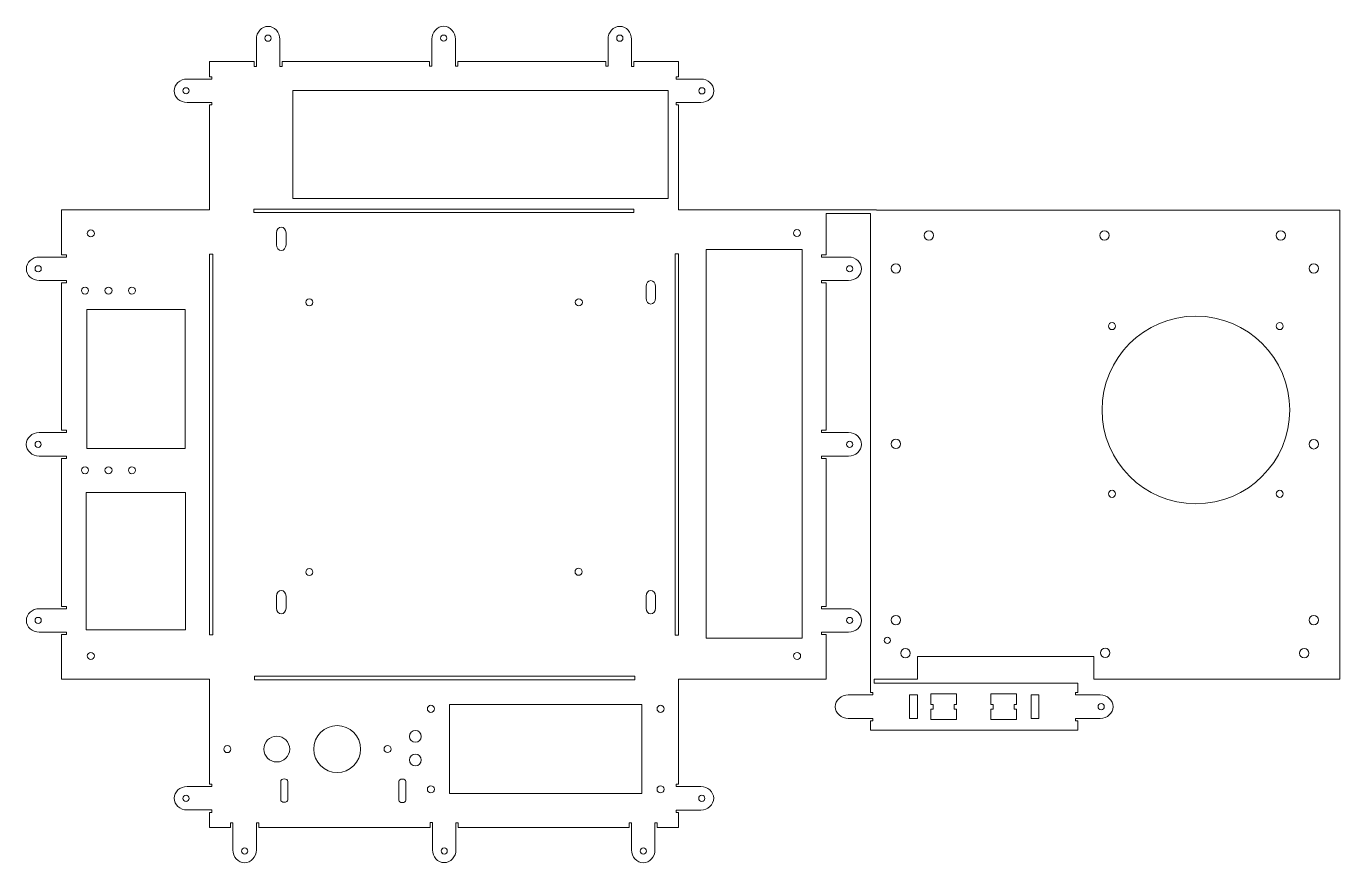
# Model space of a CAD drawing. Header units: inches. Extents: x 2 to 562, y -359 to -2.
import ezdxf

# ---------------------------------------------------------------- set-up
doc = ezdxf.new("R2010")
doc.units = ezdxf.units.IN
doc.header["$MEASUREMENT"] = 0
doc.layers.add('Layer 2', color=7, linetype='Continuous')

# ---------------------------------------------------------------- blocks, each defined once
blk = doc.blocks.new('block 28')
at = {"layer": 'Layer 2', "lineweight": 0}
blk.add_lwpolyline([(264.31, -291.06), (182.31, -291.06), (182.31, -329.06), (264.31, -329.06), (264.31, -291.06)], dxfattribs=at)
for points in [[(175.86, -292.9), (175.86, -292.07), (175.19, -291.4), (174.36, -291.4), (173.53, -291.4), (172.86, -292.07), (172.86, -292.9), (172.86, -293.73), (173.53, -294.4), (174.36, -294.4), (175.19, -294.4), (175.86, -293.73), (175.86, -292.9)], [(273.76, -292.9), (273.76, -292.07), (273.09, -291.4), (272.26, -291.4), (271.43, -291.4), (270.76, -292.07), (270.76, -292.9), (270.76, -293.73), (271.43, -294.4), (272.26, -294.4), (273.09, -294.4), (273.76, -293.73), (273.76, -292.9)], [(175.86, -327.21), (175.86, -326.38), (175.19, -325.71), (174.36, -325.71), (173.53, -325.71), (172.86, -326.38), (172.86, -327.21), (172.86, -328.04), (173.53, -328.71), (174.36, -328.71), (175.19, -328.71), (175.86, -328.04), (175.86, -327.21)], [(273.76, -327.21), (273.76, -326.38), (273.09, -325.71), (272.26, -325.71), (271.43, -325.71), (270.76, -326.38), (270.76, -327.21), (270.76, -328.04), (271.43, -328.71), (272.26, -328.71), (273.09, -328.71), (273.76, -328.04), (273.76, -327.21)]]:
    blk.add_open_spline(points, degree=3, knots=[0, 0, 0, 0, 1, 1, 1, 2, 2, 2, 3, 3, 3, 4, 4, 4, 4], dxfattribs=at)
blk = doc.blocks.new('block 29')
at = {"layer": 'Layer 2', "lineweight": 0}
for points in [[(28.43, -114.59), (28.43, -115.42), (27.76, -116.09), (26.93, -116.09), (26.1, -116.09), (25.43, -115.42), (25.43, -114.59), (25.43, -113.77), (26.1, -113.09), (26.93, -113.09), (27.76, -113.09), (28.43, -113.77), (28.43, -114.59)], [(28.43, -191.19), (28.43, -192.02), (27.76, -192.69), (26.93, -192.69), (26.1, -192.69), (25.43, -192.02), (25.43, -191.19), (25.43, -190.37), (26.1, -189.69), (26.93, -189.69), (27.76, -189.69), (28.43, -190.37), (28.43, -191.19)]]:
    blk.add_open_spline(points, degree=3, knots=[0, 0, 0, 0, 1, 1, 1, 2, 2, 2, 3, 3, 3, 4, 4, 4, 4], dxfattribs=at)
blk = doc.blocks.new('block 30')
at = {"layer": 'Layer 2', "lineweight": 0}
for points in [[(38.43, -114.59), (38.43, -115.42), (37.76, -116.09), (36.93, -116.09), (36.1, -116.09), (35.43, -115.42), (35.43, -114.59), (35.43, -113.77), (36.1, -113.09), (36.93, -113.09), (37.76, -113.09), (38.43, -113.77), (38.43, -114.59)], [(38.43, -191.19), (38.43, -192.02), (37.76, -192.69), (36.93, -192.69), (36.1, -192.69), (35.43, -192.02), (35.43, -191.19), (35.43, -190.37), (36.1, -189.69), (36.93, -189.69), (37.76, -189.69), (38.43, -190.37), (38.43, -191.19)]]:
    blk.add_open_spline(points, degree=3, knots=[0, 0, 0, 0, 1, 1, 1, 2, 2, 2, 3, 3, 3, 4, 4, 4, 4], dxfattribs=at)
blk = doc.blocks.new('block 31')
at = {"layer": 'Layer 2', "lineweight": 0}
for points in [[(48.43, -114.59), (48.43, -115.42), (47.76, -116.09), (46.93, -116.09), (46.1, -116.09), (45.43, -115.42), (45.43, -114.59), (45.43, -113.77), (46.1, -113.09), (46.93, -113.09), (47.76, -113.09), (48.43, -113.77), (48.43, -114.59)], [(48.43, -191.19), (48.43, -192.02), (47.76, -192.69), (46.93, -192.69), (46.1, -192.69), (45.43, -192.02), (45.43, -191.19), (45.43, -190.37), (46.1, -189.69), (46.93, -189.69), (47.76, -189.69), (48.43, -190.37), (48.43, -191.19)]]:
    blk.add_open_spline(points, degree=3, knots=[0, 0, 0, 0, 1, 1, 1, 2, 2, 2, 3, 3, 3, 4, 4, 4, 4], dxfattribs=at)

msp = doc.modelspace()

# ---------------------------------------------------------------- linework, layer by layer
at = {"layer": 'Layer 2', "lineweight": 0}
for points in [[(275.44, -75.33), (115.44, -75.33), (115.44, -29.33), (275.44, -29.33), (275.44, -75.33)], [(98.92, -79.95), (260.92, -79.95), (260.92, -81.35), (98.92, -81.35), (98.92, -79.95)], [(81.35, -261.41), (79.95, -261.41), (79.95, -99.01), (81.35, -99.01), (81.35, -261.41)], [(279.91, -261.45), (278.52, -261.45), (278.52, -98.97), (279.91, -98.97), (279.91, -261.45)], [(332.61, -262.75), (291.63, -262.75), (291.63, -97.14), (332.61, -97.14), (332.61, -262.75)], [(69.63, -181.97), (27.63, -181.97), (27.63, -122.71), (69.63, -122.71), (69.63, -181.97)], [(69.79, -259.23), (27.46, -259.23), (27.46, -200.67), (69.79, -200.67), (69.79, -259.23)], [(261.35, -280.5), (99.19, -280.5), (99.19, -279.04), (261.35, -279.04), (261.35, -280.5)], [(381.76, -296.99), (378.41, -296.99), (378.41, -286.99), (381.76, -286.99), (381.76, -296.99)], [(387.45, -290.99), (388.43, -290.99), (388.43, -292.99), (387.45, -292.99), (387.45, -297.49), (398.45, -297.49), (398.45, -292.99), (397.45, -292.99), (397.45, -290.99), (398.45, -290.99), (398.45, -286.49), (387.45, -286.49), (387.45, -290.99)], [(413.02, -290.99), (414.01, -290.99), (414.01, -292.99), (413.02, -292.99), (413.02, -297.49), (424.02, -297.49), (424.02, -292.99), (423.03, -292.99), (423.03, -290.99), (424.02, -290.99), (424.02, -286.49), (413.02, -286.49), (413.02, -290.99)], [(433.53, -296.99), (430.18, -296.99), (430.18, -286.99), (433.53, -286.99), (433.53, -296.99)]]:
    msp.add_lwpolyline(points, dxfattribs=at)
for points, knots in [([(561.76, -280.24), (561.76, -280.24), (561.76, -80.24), (561.76, -80.24), (561.76, -80.24), (364.24, -80.24), (364.24, -80.24), (364.24, -80.24), (364.24, -80.21), (364.24, -80.21), (364.24, -80.21), (342.91, -80.21), (342.91, -80.21), (342.91, -80.21), (342.91, -80.21), (342.91, -80.21), (342.91, -80.21), (279.92, -80.21), (279.92, -80.21), (279.92, -80.21), (279.92, -79.95), (279.92, -79.95), (279.92, -79.95), (279.92, -79.92), (279.92, -79.92), (279.92, -79.92), (279.92, -35.42), (279.92, -35.42), (279.92, -35.42), (278.92, -35.42), (278.92, -35.42), (278.92, -35.42), (278.92, -34.42), (278.92, -34.42), (278.92, -34.42), (279.92, -34.42), (279.92, -34.42), (279.92, -34.42), (279.92, -34.42), (279.92, -34.42), (279.92, -34.42), (289.41, -34.42), (289.41, -34.42), (292.46, -34.42), (294.92, -32.19), (294.92, -29.42), (294.92, -26.66), (292.46, -24.42), (289.41, -24.42), (289.41, -24.42), (280.14, -24.42), (280.14, -24.42), (280.14, -24.42), (280.14, -24.43), (280.14, -24.43), (280.14, -24.43), (278.92, -24.43), (278.92, -24.43), (278.92, -24.43), (278.92, -23.43), (278.92, -23.43), (278.92, -23.43), (279.92, -23.43), (279.92, -23.43), (279.92, -23.43), (279.92, -16.95), (279.92, -16.95), (279.92, -16.95), (260.88, -16.95), (260.88, -16.95), (260.88, -16.95), (260.88, -19.04), (260.88, -19.04), (260.88, -19.04), (259.88, -19.04), (259.88, -19.04), (259.88, -19.04), (259.88, -16.95), (259.88, -16.95), (259.88, -16.95), (259.88, -16.92), (259.88, -16.92), (259.88, -16.92), (259.88, -7.47), (259.88, -7.47), (259.88, -4.42), (257.64, -1.94), (254.88, -1.94), (252.12, -1.94), (249.88, -4.42), (249.88, -7.47), (249.88, -7.47), (249.88, -16.95), (249.88, -16.95), (249.88, -16.95), (249.88, -16.95), (249.88, -16.95), (249.88, -16.95), (249.88, -18.98), (249.88, -18.98), (249.88, -18.98), (248.88, -18.98), (248.88, -18.98), (248.88, -18.98), (248.88, -16.95), (248.88, -16.95), (248.88, -16.95), (185.8, -16.95), (185.8, -16.95), (185.8, -16.95), (185.8, -18.97), (185.8, -18.97), (185.8, -18.97), (184.8, -18.97), (184.8, -18.97), (184.8, -18.97), (184.8, -16.95), (184.8, -16.95), (184.8, -16.95), (184.8, -16.92), (184.8, -16.92), (184.8, -16.92), (184.8, -7.46), (184.8, -7.46), (184.8, -4.39), (182.56, -1.91), (179.8, -1.91), (177.04, -1.91), (174.8, -4.39), (174.8, -7.46), (174.8, -7.46), (174.8, -16.95), (174.8, -16.95), (174.8, -16.95), (174.79, -16.95), (174.79, -16.95), (174.79, -16.95), (174.79, -18.99), (174.79, -18.99), (174.79, -18.99), (173.79, -18.99), (173.79, -18.99), (173.79, -18.99), (173.79, -16.95), (173.79, -16.95), (173.79, -16.95), (110.96, -16.95), (110.96, -16.95), (110.96, -16.95), (110.96, -19), (110.96, -19), (110.96, -19), (109.96, -19), (109.96, -19), (109.96, -19), (109.96, -16.95), (109.96, -16.95), (109.96, -16.95), (109.96, -16.95), (109.96, -16.95), (109.96, -16.95), (109.96, -7.46), (109.96, -7.46), (109.96, -4.41), (107.73, -1.94), (104.96, -1.94), (102.2, -1.94), (99.96, -4.41), (99.96, -7.46), (99.96, -7.46), (99.96, -16.94), (99.96, -16.94), (99.96, -16.94), (99.97, -16.94), (99.97, -16.94), (99.97, -16.94), (99.97, -19), (99.97, -19), (99.97, -19), (98.97, -19), (98.97, -19), (98.97, -19), (98.97, -16.95), (98.97, -16.95), (98.97, -16.95), (79.92, -16.95), (79.92, -16.95), (79.92, -16.95), (79.92, -23.41), (79.92, -23.41), (79.92, -23.41), (80.99, -23.41), (80.99, -23.41), (80.99, -23.41), (80.99, -24.41), (80.99, -24.41), (80.99, -24.41), (79.92, -24.41), (79.92, -24.41), (79.92, -24.41), (79.92, -24.41), (79.92, -24.41), (79.92, -24.41), (70.44, -24.41), (70.44, -24.41), (67.4, -24.41), (64.94, -26.65), (64.94, -29.41), (64.94, -32.18), (67.4, -34.41), (70.44, -34.41), (70.44, -34.41), (79.92, -34.41), (79.92, -34.41), (79.92, -34.41), (79.92, -34.42), (79.92, -34.42), (79.92, -34.42), (80.99, -34.42), (80.99, -34.42), (80.99, -34.42), (80.99, -35.42), (80.99, -35.42), (80.99, -35.42), (79.92, -35.42), (79.92, -35.42), (79.92, -35.42), (79.92, -79.95), (79.92, -79.95), (79.92, -79.95), (79.92, -79.95), (79.92, -79.95), (79.92, -79.95), (79.92, -80.21), (79.92, -80.21), (79.92, -80.21), (16.95, -80.21), (16.95, -80.21), (16.95, -80.21), (16.95, -99.31), (16.95, -99.31), (16.95, -99.31), (19, -99.31), (19, -99.31), (19, -99.31), (19, -100.31), (19, -100.31), (19, -100.31), (16.93, -100.31), (16.93, -100.31), (16.93, -100.31), (16.93, -100.31), (16.93, -100.31), (16.93, -100.31), (7.43, -100.31), (7.43, -100.31), (4.38, -100.31), (1.91, -102.54), (1.91, -105.31), (1.91, -108.07), (4.38, -110.3), (7.43, -110.3), (7.43, -110.3), (16.95, -110.3), (16.95, -110.3), (16.95, -110.3), (16.95, -110.31), (16.95, -110.31), (16.95, -110.31), (19.02, -110.31), (19.02, -110.31), (19.02, -110.31), (19.02, -111.31), (19.02, -111.31), (19.02, -111.31), (16.95, -111.31), (16.95, -111.31), (16.95, -111.31), (16.95, -174.15), (16.95, -174.15), (16.95, -174.15), (19.02, -174.15), (19.02, -174.15), (19.02, -174.15), (19.02, -175.15), (19.02, -175.15), (19.02, -175.15), (16.9, -175.15), (16.9, -175.15), (16.9, -175.15), (16.9, -175.14), (16.9, -175.14), (16.9, -175.14), (7.41, -175.14), (7.41, -175.14), (4.36, -175.14), (1.88, -177.38), (1.88, -180.14), (1.88, -182.9), (4.36, -185.14), (7.41, -185.14), (7.41, -185.14), (16.9, -185.14), (16.9, -185.14), (16.9, -185.14), (16.95, -185.14), (16.95, -185.14), (16.95, -185.14), (19.02, -185.14), (19.02, -185.14), (19.02, -185.14), (19.02, -186.14), (19.02, -186.14), (19.02, -186.14), (16.95, -186.14), (16.95, -186.14), (16.95, -186.14), (16.95, -249.23), (16.95, -249.23), (16.95, -249.23), (19.02, -249.23), (19.02, -249.23), (19.02, -249.23), (19.02, -250.23), (19.02, -250.23), (19.02, -250.23), (16.86, -250.23), (16.86, -250.23), (16.86, -250.23), (16.86, -250.22), (16.86, -250.22), (16.86, -250.22), (7.44, -250.22), (7.44, -250.22), (4.38, -250.22), (1.91, -252.46), (1.91, -255.22), (1.91, -257.99), (4.38, -260.22), (7.44, -260.22), (7.44, -260.22), (16.95, -260.22), (16.95, -260.22), (16.95, -260.22), (19, -260.22), (19, -260.22), (19, -260.22), (19, -261.22), (19, -261.22), (19, -261.22), (16.95, -261.22), (16.95, -261.22), (16.95, -261.22), (16.95, -280.21), (16.95, -280.21), (16.95, -280.21), (79.92, -280.21), (79.92, -280.21), (79.92, -280.21), (79.92, -280.5), (79.92, -280.5), (79.92, -280.5), (79.92, -325.03), (79.92, -325.03), (79.92, -325.03), (80.92, -325.03), (80.92, -325.03), (80.92, -325.03), (80.92, -326.03), (80.92, -326.03), (80.92, -326.03), (79.92, -326.03), (79.92, -326.03), (79.92, -326.03), (79.92, -326.03), (79.92, -326.03), (79.92, -326.03), (70.44, -326.03), (70.44, -326.03), (67.38, -326.03), (64.91, -328.27), (64.91, -331.03), (64.91, -333.79), (67.38, -336.03), (70.44, -336.03), (70.44, -336.03), (79.91, -336.03), (79.91, -336.03), (79.91, -336.03), (79.91, -336.03), (79.91, -336.03), (79.91, -336.03), (80.91, -336.03), (80.91, -336.03), (80.91, -336.03), (80.91, -337.03), (80.91, -337.03), (80.91, -337.03), (79.92, -337.03), (79.92, -337.03), (79.92, -337.03), (79.92, -343.5), (79.92, -343.5), (79.92, -343.5), (88.95, -343.5), (88.95, -343.5), (88.95, -343.5), (88.95, -341.45), (88.95, -341.45), (88.95, -341.45), (89.95, -341.45), (89.95, -341.45), (89.95, -341.45), (89.95, -343.5), (89.95, -343.5), (89.95, -343.5), (89.95, -343.62), (89.95, -343.62), (89.95, -343.62), (89.95, -352.99), (89.95, -352.99), (89.95, -356.04), (92.19, -358.51), (94.95, -358.51), (97.71, -358.51), (99.95, -356.04), (99.95, -352.99), (99.95, -352.99), (99.95, -343.64), (99.95, -343.64), (99.95, -343.64), (99.95, -343.64), (99.95, -343.64), (99.95, -343.64), (99.95, -341.45), (99.95, -341.45), (99.95, -341.45), (100.95, -341.45), (100.95, -341.45), (100.95, -341.45), (100.95, -343.5), (100.95, -343.5), (100.95, -343.5), (174.03, -343.5), (174.03, -343.5), (174.03, -343.5), (174.03, -341.41), (174.03, -341.41), (174.03, -341.41), (175.03, -341.41), (175.03, -341.41), (175.03, -341.41), (175.03, -343.5), (175.03, -343.5), (175.03, -343.5), (175.03, -343.6), (175.03, -343.6), (175.03, -343.6), (175.03, -352.98), (175.03, -352.98), (175.03, -356.01), (177.27, -358.48), (180.03, -358.48), (182.8, -358.48), (185.03, -356.01), (185.03, -352.98), (185.03, -352.98), (185.03, -343.55), (185.03, -343.55), (185.03, -343.55), (185.03, -343.55), (185.03, -343.55), (185.03, -343.55), (185.03, -341.45), (185.03, -341.45), (185.03, -341.45), (186.03, -341.45), (186.03, -341.45), (186.03, -341.45), (186.03, -343.5), (186.03, -343.5), (186.03, -343.5), (258.87, -343.5), (258.87, -343.5), (258.87, -343.5), (258.87, -341.45), (258.87, -341.45), (258.87, -341.45), (259.87, -341.45), (259.87, -341.45), (259.87, -341.45), (259.87, -343.5), (259.87, -343.5), (259.87, -343.5), (259.87, -343.5), (259.87, -343.5), (259.87, -343.5), (259.87, -352.99), (259.87, -352.99), (259.87, -356.04), (262.11, -358.51), (264.87, -358.51), (267.63, -358.51), (269.87, -356.04), (269.87, -352.99), (269.87, -352.99), (269.87, -343.52), (269.87, -343.52), (269.87, -343.52), (269.87, -343.52), (269.87, -343.52), (269.87, -343.52), (269.87, -341.44), (269.87, -341.44), (269.87, -341.44), (270.87, -341.44), (270.87, -341.44), (270.87, -341.44), (270.87, -343.5), (270.87, -343.5), (270.87, -343.5), (279.92, -343.5), (279.92, -343.5), (279.92, -343.5), (279.92, -337.04), (279.92, -337.04), (279.92, -337.04), (278.92, -337.04), (278.92, -337.04), (278.92, -337.04), (278.92, -336.04), (278.92, -336.04), (278.92, -336.04), (279.92, -336.04), (279.92, -336.04), (279.92, -336.04), (279.92, -336.04), (279.92, -336.04), (279.92, -336.04), (289.4, -336.04), (289.4, -336.04), (292.43, -336.04), (294.9, -333.8), (294.9, -331.04), (294.9, -328.28), (292.43, -326.04), (289.4, -326.04), (289.4, -326.04), (279.92, -326.04), (279.92, -326.04), (279.92, -326.04), (279.92, -326.03), (279.92, -326.03), (279.92, -326.03), (278.91, -326.03), (278.91, -326.03), (278.91, -326.03), (278.91, -325.04), (278.91, -325.04), (278.91, -325.04), (279.92, -325.04), (279.92, -325.04), (279.92, -325.04), (279.92, -280.5), (279.92, -280.5), (279.92, -280.5), (279.92, -280.5), (279.92, -280.5), (279.92, -280.5), (279.92, -280.21), (279.92, -280.21), (279.92, -280.21), (342.91, -280.21), (342.91, -280.21), (342.91, -280.21), (342.91, -261.22), (342.91, -261.22), (342.91, -261.22), (340.87, -261.22), (340.87, -261.22), (340.87, -261.22), (340.87, -260.22), (340.87, -260.22), (340.87, -260.22), (342.91, -260.22), (342.91, -260.22), (342.91, -260.22), (342.93, -260.22), (342.93, -260.22), (342.93, -260.22), (352.39, -260.22), (352.39, -260.22), (355.43, -260.22), (357.89, -257.99), (357.89, -255.22), (357.89, -252.46), (355.43, -250.22), (352.39, -250.22), (352.39, -250.22), (342.92, -250.22), (342.92, -250.22), (342.92, -250.22), (342.92, -250.23), (342.92, -250.23), (342.92, -250.23), (340.86, -250.23), (340.86, -250.23), (340.86, -250.23), (340.86, -249.23), (340.86, -249.23), (340.86, -249.23), (342.91, -249.23), (342.91, -249.23), (342.91, -249.23), (342.91, -186.14), (342.91, -186.14), (342.91, -186.14), (340.86, -186.14), (340.86, -186.14), (340.86, -186.14), (340.86, -185.14), (340.86, -185.14), (340.86, -185.14), (342.91, -185.14), (342.91, -185.14), (342.91, -185.14), (342.96, -185.14), (342.96, -185.14), (342.96, -185.14), (352.41, -185.14), (352.41, -185.14), (355.46, -185.14), (357.92, -182.9), (357.92, -180.14), (357.92, -177.38), (355.46, -175.14), (352.41, -175.14), (352.41, -175.14), (342.96, -175.14), (342.96, -175.14), (342.96, -175.14), (342.96, -175.15), (342.96, -175.15), (342.96, -175.15), (340.85, -175.15), (340.85, -175.15), (340.85, -175.15), (340.85, -174.15), (340.85, -174.15), (340.85, -174.15), (342.91, -174.15), (342.91, -174.15), (342.91, -174.15), (342.91, -111.31), (342.91, -111.31), (342.91, -111.31), (340.86, -111.31), (340.86, -111.31), (340.86, -111.31), (340.86, -110.31), (340.86, -110.31), (340.86, -110.31), (342.91, -110.31), (342.91, -110.31), (342.91, -110.31), (342.91, -110.3), (342.91, -110.3), (342.91, -110.3), (352.4, -110.3), (352.4, -110.3), (355.43, -110.3), (357.9, -108.07), (357.9, -105.3), (357.9, -102.54), (355.43, -100.3), (352.4, -100.3), (352.4, -100.3), (342.91, -100.3), (342.91, -100.3), (342.91, -100.3), (342.91, -100.3), (342.91, -100.3), (342.91, -100.3), (340.85, -100.3), (340.85, -100.3), (340.85, -100.3), (340.85, -99.3), (340.85, -99.3), (340.85, -99.3), (342.91, -99.3), (342.91, -99.3), (342.91, -99.3), (342.91, -81.71), (342.91, -81.71), (342.91, -81.71), (361.76, -81.71), (361.76, -81.71), (361.76, -81.71), (361.76, -278.91), (361.76, -278.91), (361.76, -278.91), (361.75, -278.91), (361.75, -278.91), (361.75, -278.91), (361.75, -281.99), (361.75, -281.99), (361.75, -281.99), (361.75, -281.99), (361.75, -281.99), (361.75, -281.99), (361.75, -285.98), (361.75, -285.98), (361.75, -285.98), (362.74, -285.98), (362.74, -285.98), (362.74, -285.98), (362.74, -286.98), (362.74, -286.98), (362.74, -286.98), (361.75, -286.98), (361.75, -286.98), (361.75, -286.98), (361.75, -286.98), (361.75, -286.98), (361.75, -286.98), (352.28, -286.98), (352.28, -286.98), (349.22, -286.98), (346.74, -289.22), (346.74, -291.98), (346.74, -294.74), (349.22, -296.98), (352.28, -296.98), (352.28, -296.98), (361.75, -296.98), (361.75, -296.98), (361.75, -296.98), (361.75, -296.98), (361.75, -296.98), (361.75, -296.98), (362.74, -296.98), (362.74, -296.98), (362.74, -296.98), (362.74, -297.98), (362.74, -297.98), (362.74, -297.98), (361.75, -297.98), (361.75, -297.98), (361.75, -297.98), (361.75, -301.99), (361.75, -301.99), (361.75, -301.99), (381.72, -301.99), (381.72, -301.99), (381.72, -301.99), (381.75, -301.99), (381.75, -301.99), (381.75, -301.99), (430.14, -301.99), (430.14, -301.99), (430.14, -301.99), (430.22, -301.99), (430.22, -301.99), (430.22, -301.99), (450.14, -301.99), (450.14, -301.99), (450.14, -301.99), (450.14, -297.99), (450.14, -297.99), (450.14, -297.99), (449.15, -297.99), (449.15, -297.99), (449.15, -297.99), (449.15, -296.99), (449.15, -296.99), (449.15, -296.99), (450.14, -296.99), (450.14, -296.99), (450.14, -296.99), (450.14, -296.99), (450.14, -296.99), (450.14, -296.99), (459.63, -296.99), (459.63, -296.99), (462.67, -296.99), (465.13, -294.75), (465.13, -291.99), (465.13, -289.23), (462.67, -286.99), (459.63, -286.99), (459.63, -286.99), (450.24, -286.99), (450.24, -286.99), (450.24, -286.99), (450.24, -287), (450.24, -287), (450.24, -287), (449.14, -287), (449.14, -287), (449.14, -287), (449.14, -286), (449.14, -286), (449.14, -286), (450.14, -286), (450.14, -286), (450.14, -286), (450.14, -281.99), (450.14, -281.99), (450.14, -281.99), (430.22, -281.99), (430.22, -281.99), (430.22, -281.99), (430.14, -281.99), (430.14, -281.99), (430.14, -281.99), (381.75, -281.99), (381.75, -281.99), (381.75, -281.99), (381.72, -281.99), (381.72, -281.99), (381.72, -281.99), (363.25, -281.99), (363.25, -281.99), (363.25, -281.99), (363.25, -280.24), (363.25, -280.24), (363.25, -280.24), (381.8, -280.24), (381.8, -280.24), (381.8, -280.24), (381.8, -270.57), (381.8, -270.57), (381.8, -270.57), (456.98, -270.57), (456.98, -270.57), (456.98, -270.57), (456.98, -280.24), (456.98, -280.24), (456.98, -280.24), (561.76, -280.24), (561.76, -280.24)], [0, 0, 0, 0, 1, 1, 1, 2, 2, 2, 3, 3, 3, 4, 4, 4, 5, 5, 5, 6, 6, 6, 7, 7, 7, 8, 8, 8, 9, 9, 9, 10, 10, 10, 11, 11, 11, 12, 12, 12, 13, 13, 13, 14, 14, 14, 15, 15, 15, 16, 16, 16, 17, 17, 17, 18, 18, 18, 19, 19, 19, 20, 20, 20, 21, 21, 21, 22, 22, 22, 23, 23, 23, 24, 24, 24, 25, 25, 25, 26, 26, 26, 27, 27, 27, 28, 28, 28, 29, 29, 29, 30, 30, 30, 31, 31, 31, 32, 32, 32, 33, 33, 33, 34, 34, 34, 35, 35, 35, 36, 36, 36, 37, 37, 37, 38, 38, 38, 39, 39, 39, 40, 40, 40, 41, 41, 41, 42, 42, 42, 43, 43, 43, 44, 44, 44, 45, 45, 45, 46, 46, 46, 47, 47, 47, 48, 48, 48, 49, 49, 49, 50, 50, 50, 51, 51, 51, 52, 52, 52, 53, 53, 53, 54, 54, 54, 55, 55, 55, 56, 56, 56, 57, 57, 57, 58, 58, 58, 59, 59, 59, 60, 60, 60, 61, 61, 61, 62, 62, 62, 63, 63, 63, 64, 64, 64, 65, 65, 65, 66, 66, 66, 67, 67, 67, 68, 68, 68, 69, 69, 69, 70, 70, 70, 71, 71, 71, 72, 72, 72, 73, 73, 73, 74, 74, 74, 75, 75, 75, 76, 76, 76, 77, 77, 77, 78, 78, 78, 79, 79, 79, 80, 80, 80, 81, 81, 81, 82, 82, 82, 83, 83, 83, 84, 84, 84, 85, 85, 85, 86, 86, 86, 87, 87, 87, 88, 88, 88, 89, 89, 89, 90, 90, 90, 91, 91, 91, 92, 92, 92, 93, 93, 93, 94, 94, 94, 95, 95, 95, 96, 96, 96, 97, 97, 97, 98, 98, 98, 99, 99, 99, 100, 100, 100, 101, 101, 101, 102, 102, 102, 103, 103, 103, 104, 104, 104, 105, 105, 105, 106, 106, 106, 107, 107, 107, 108, 108, 108, 109, 109, 109, 110, 110, 110, 111, 111, 111, 112, 112, 112, 113, 113, 113, 114, 114, 114, 115, 115, 115, 116, 116, 116, 117, 117, 117, 118, 118, 118, 119, 119, 119, 120, 120, 120, 121, 121, 121, 122, 122, 122, 123, 123, 123, 124, 124, 124, 125, 125, 125, 126, 126, 126, 127, 127, 127, 128, 128, 128, 129, 129, 129, 130, 130, 130, 131, 131, 131, 132, 132, 132, 133, 133, 133, 134, 134, 134, 135, 135, 135, 136, 136, 136, 137, 137, 137, 138, 138, 138, 139, 139, 139, 140, 140, 140, 141, 141, 141, 142, 142, 142, 143, 143, 143, 144, 144, 144, 145, 145, 145, 146, 146, 146, 147, 147, 147, 148, 148, 148, 149, 149, 149, 150, 150, 150, 151, 151, 151, 152, 152, 152, 153, 153, 153, 154, 154, 154, 155, 155, 155, 156, 156, 156, 157, 157, 157, 158, 158, 158, 159, 159, 159, 160, 160, 160, 161, 161, 161, 162, 162, 162, 163, 163, 163, 164, 164, 164, 165, 165, 165, 166, 166, 166, 167, 167, 167, 168, 168, 168, 169, 169, 169, 170, 170, 170, 171, 171, 171, 172, 172, 172, 173, 173, 173, 174, 174, 174, 175, 175, 175, 176, 176, 176, 177, 177, 177, 178, 178, 178, 179, 179, 179, 180, 180, 180, 181, 181, 181, 182, 182, 182, 183, 183, 183, 184, 184, 184, 185, 185, 185, 186, 186, 186, 187, 187, 187, 188, 188, 188, 189, 189, 189, 190, 190, 190, 191, 191, 191, 192, 192, 192, 193, 193, 193, 194, 194, 194, 195, 195, 195, 196, 196, 196, 197, 197, 197, 198, 198, 198, 199, 199, 199, 200, 200, 200, 201, 201, 201, 202, 202, 202, 203, 203, 203, 204, 204, 204, 205, 205, 205, 206, 206, 206, 207, 207, 207, 208, 208, 208, 209, 209, 209, 210, 210, 210, 211, 211, 211, 212, 212, 212, 213, 213, 213, 214, 214, 214, 215, 215, 215, 216, 216, 216, 217, 217, 217, 218, 218, 218, 219, 219, 219, 220, 220, 220, 221, 221, 221, 222, 222, 222, 223, 223, 223, 224, 224, 224, 225, 225, 225, 226, 226, 226, 227, 227, 227, 228, 228, 228, 229, 229, 229, 230, 230, 230, 231, 231, 231, 232, 232, 232, 233, 233, 233, 234, 234, 234, 235, 235, 235, 236, 236, 236, 237, 237, 237, 238, 238, 238, 239, 239, 239, 240, 240, 240, 241, 241, 241, 242, 242, 242, 243, 243, 243, 244, 244, 244, 245, 245, 245, 246, 246, 246, 247, 247, 247, 248, 248, 248, 249, 249, 249, 250, 250, 250, 251, 251, 251, 252, 252, 252, 253, 253, 253, 254, 254, 254, 255, 255, 255, 256, 256, 256, 257, 257, 257, 258, 258, 258, 259, 259, 259, 260, 260, 260, 261, 261, 261, 262, 262, 262, 263, 263, 263, 264, 264, 264, 265, 265, 265, 266, 266, 266, 267, 267, 267, 268, 268, 268, 269, 269, 269, 270, 270, 270, 271, 271, 271, 272, 272, 272, 273, 273, 273, 274, 274, 274, 275, 275, 275, 276, 276, 276, 277, 277, 277, 278, 278, 278, 279, 279, 279, 280, 280, 280, 280]), ([(104.96, -5.67), (105.7, -5.67), (106.29, -6.26), (106.29, -6.99), (106.29, -6.99), (106.29, -6.99), (106.29, -6.99), (106.29, -7.73), (105.7, -8.32), (104.96, -8.32), (104.96, -8.32), (104.96, -8.32), (104.96, -8.32), (104.23, -8.32), (103.64, -7.73), (103.64, -6.99), (103.64, -6.99), (103.64, -6.99), (103.64, -6.99), (103.64, -6.26), (104.23, -5.67), (104.96, -5.67), (104.96, -5.67), (104.96, -5.67), (104.96, -5.67)], [0, 0, 0, 0, 1, 1, 1, 2, 2, 2, 3, 3, 3, 4, 4, 4, 5, 5, 5, 6, 6, 6, 7, 7, 7, 8, 8, 8, 8]), ([(179.8, -5.64), (180.53, -5.64), (181.12, -6.23), (181.12, -6.97), (181.12, -6.97), (181.12, -6.97), (181.12, -6.97), (181.12, -7.7), (180.53, -8.29), (179.8, -8.29), (179.8, -8.29), (179.8, -8.29), (179.8, -8.29), (179.07, -8.29), (178.47, -7.7), (178.47, -6.97), (178.47, -6.97), (178.47, -6.97), (178.47, -6.97), (178.47, -6.23), (179.07, -5.64), (179.8, -5.64), (179.8, -5.64), (179.8, -5.64), (179.8, -5.64)], [0, 0, 0, 0, 1, 1, 1, 2, 2, 2, 3, 3, 3, 4, 4, 4, 5, 5, 5, 6, 6, 6, 7, 7, 7, 8, 8, 8, 8]), ([(254.88, -5.67), (255.61, -5.67), (256.21, -6.26), (256.21, -6.99), (256.21, -6.99), (256.21, -6.99), (256.21, -6.99), (256.21, -7.73), (255.61, -8.32), (254.88, -8.32), (254.88, -8.32), (254.88, -8.32), (254.88, -8.32), (254.15, -8.32), (253.56, -7.73), (253.56, -6.99), (253.56, -6.99), (253.56, -6.99), (253.56, -6.99), (253.56, -6.26), (254.15, -5.67), (254.88, -5.67), (254.88, -5.67), (254.88, -5.67), (254.88, -5.67)], [0, 0, 0, 0, 1, 1, 1, 2, 2, 2, 3, 3, 3, 4, 4, 4, 5, 5, 5, 6, 6, 6, 7, 7, 7, 8, 8, 8, 8]), ([(68.67, -29.41), (68.67, -28.68), (69.26, -28.09), (69.99, -28.09), (69.99, -28.09), (69.99, -28.09), (69.99, -28.09), (70.73, -28.09), (71.32, -28.68), (71.32, -29.41), (71.32, -29.41), (71.32, -29.41), (71.32, -29.41), (71.32, -30.15), (70.73, -30.74), (69.99, -30.74), (69.99, -30.74), (69.99, -30.74), (69.99, -30.74), (69.26, -30.74), (68.67, -30.15), (68.67, -29.41), (68.67, -29.41), (68.67, -29.41), (68.67, -29.41)], [0, 0, 0, 0, 1, 1, 1, 2, 2, 2, 3, 3, 3, 4, 4, 4, 5, 5, 5, 6, 6, 6, 7, 7, 7, 8, 8, 8, 8]), ([(291.19, -29.42), (291.19, -30.16), (290.6, -30.75), (289.87, -30.75), (289.87, -30.75), (289.87, -30.75), (289.87, -30.75), (289.13, -30.75), (288.54, -30.16), (288.54, -29.42), (288.54, -29.42), (288.54, -29.42), (288.54, -29.42), (288.54, -28.69), (289.13, -28.1), (289.87, -28.1), (289.87, -28.1), (289.87, -28.1), (289.87, -28.1), (290.6, -28.1), (291.19, -28.69), (291.19, -29.42), (291.19, -29.42), (291.19, -29.42), (291.19, -29.42)], [0, 0, 0, 0, 1, 1, 1, 2, 2, 2, 3, 3, 3, 4, 4, 4, 5, 5, 5, 6, 6, 6, 7, 7, 7, 8, 8, 8, 8]), ([(27.9, -90.21), (27.9, -91.04), (28.57, -91.71), (29.4, -91.71), (30.23, -91.71), (30.9, -91.04), (30.9, -90.21), (30.9, -89.38), (30.23, -88.71), (29.4, -88.71), (28.57, -88.71), (27.9, -89.38), (27.9, -90.21)], [0, 0, 0, 0, 1, 1, 1, 2, 2, 2, 3, 3, 3, 4, 4, 4, 4]), ([(112.6, -95.02), (112.6, -96.38), (111.7, -97.49), (110.6, -97.49), (110.6, -97.49), (110.6, -97.49), (110.6, -97.49), (109.49, -97.49), (108.6, -96.38), (108.6, -95.02), (108.6, -95.02), (108.6, -89.95), (108.6, -89.95), (108.6, -88.59), (109.49, -87.49), (110.6, -87.49), (110.6, -87.49), (110.6, -87.49), (110.6, -87.49), (111.7, -87.49), (112.6, -88.59), (112.6, -89.95), (112.6, -89.95), (112.6, -95.02), (112.6, -95.02)], [0, 0, 0, 0, 1, 1, 1, 2, 2, 2, 3, 3, 3, 4, 4, 4, 5, 5, 5, 6, 6, 6, 7, 7, 7, 8, 8, 8, 8]), ([(328.91, -90.08), (328.91, -90.9), (329.58, -91.58), (330.41, -91.58), (331.23, -91.58), (331.91, -90.9), (331.91, -90.08), (331.91, -89.25), (331.23, -88.58), (330.41, -88.58), (329.58, -88.58), (328.91, -89.25), (328.91, -90.08)], [0, 0, 0, 0, 1, 1, 1, 2, 2, 2, 3, 3, 3, 4, 4, 4, 4]), ([(388.67, -91.05), (388.67, -92.16), (387.77, -93.05), (386.67, -93.05), (386.67, -93.05), (386.67, -93.05), (386.67, -93.05), (385.56, -93.05), (384.67, -92.16), (384.67, -91.05), (384.67, -91.05), (384.67, -91.05), (384.67, -91.05), (384.67, -89.95), (385.56, -89.05), (386.67, -89.05), (386.67, -89.05), (386.67, -89.05), (386.67, -89.05), (387.77, -89.05), (388.67, -89.95), (388.67, -91.05), (388.67, -91.05), (388.67, -91.05), (388.67, -91.05)], [0, 0, 0, 0, 1, 1, 1, 2, 2, 2, 3, 3, 3, 4, 4, 4, 5, 5, 5, 6, 6, 6, 7, 7, 7, 8, 8, 8, 8]), ([(463.45, -91.05), (463.45, -89.95), (462.56, -89.05), (461.45, -89.05), (461.45, -89.05), (461.45, -89.05), (461.45, -89.05), (460.35, -89.05), (459.45, -89.95), (459.45, -91.05), (459.45, -91.05), (459.45, -91.05), (459.45, -91.05), (459.45, -92.16), (460.35, -93.05), (461.45, -93.05), (461.45, -93.05), (461.45, -93.05), (461.45, -93.05), (462.56, -93.05), (463.45, -92.16), (463.45, -91.05), (463.45, -91.05), (463.45, -91.05), (463.45, -91.05)], [0, 0, 0, 0, 1, 1, 1, 2, 2, 2, 3, 3, 3, 4, 4, 4, 5, 5, 5, 6, 6, 6, 7, 7, 7, 8, 8, 8, 8]), ([(538.6, -91.05), (538.6, -92.16), (537.7, -93.05), (536.6, -93.05), (536.6, -93.05), (536.6, -93.05), (536.6, -93.05), (535.49, -93.05), (534.6, -92.16), (534.6, -91.05), (534.6, -91.05), (534.6, -91.05), (534.6, -91.05), (534.6, -89.95), (535.49, -89.05), (536.6, -89.05), (536.6, -89.05), (536.6, -89.05), (536.6, -89.05), (537.7, -89.05), (538.6, -89.95), (538.6, -91.05), (538.6, -91.05), (538.6, -91.05), (538.6, -91.05)], [0, 0, 0, 0, 1, 1, 1, 2, 2, 2, 3, 3, 3, 4, 4, 4, 5, 5, 5, 6, 6, 6, 7, 7, 7, 8, 8, 8, 8]), ([(5.64, -105.3), (5.64, -104.57), (6.23, -103.98), (6.97, -103.98), (6.97, -103.98), (6.97, -103.98), (6.97, -103.98), (7.7, -103.98), (8.29, -104.57), (8.29, -105.3), (8.29, -105.3), (8.29, -105.3), (8.29, -105.3), (8.29, -106.04), (7.7, -106.63), (6.97, -106.63), (6.97, -106.63), (6.97, -106.63), (6.97, -106.63), (6.23, -106.63), (5.64, -106.04), (5.64, -105.3), (5.64, -105.3), (5.64, -105.3), (5.64, -105.3)], [0, 0, 0, 0, 1, 1, 1, 2, 2, 2, 3, 3, 3, 4, 4, 4, 5, 5, 5, 6, 6, 6, 7, 7, 7, 8, 8, 8, 8]), ([(354.16, -105.3), (354.16, -106.04), (353.57, -106.63), (352.84, -106.63), (352.84, -106.63), (352.84, -106.63), (352.84, -106.63), (352.11, -106.63), (351.51, -106.04), (351.51, -105.3), (351.51, -105.3), (351.51, -105.3), (351.51, -105.3), (351.51, -104.57), (352.11, -103.98), (352.84, -103.98), (352.84, -103.98), (352.84, -103.98), (352.84, -103.98), (353.57, -103.98), (354.16, -104.57), (354.16, -105.3), (354.16, -105.3), (354.16, -105.3), (354.16, -105.3)], [0, 0, 0, 0, 1, 1, 1, 2, 2, 2, 3, 3, 3, 4, 4, 4, 5, 5, 5, 6, 6, 6, 7, 7, 7, 8, 8, 8, 8]), ([(374.55, -105.16), (374.55, -106.27), (373.66, -107.16), (372.56, -107.16), (372.56, -107.16), (372.56, -107.16), (372.56, -107.16), (371.45, -107.16), (370.55, -106.27), (370.55, -105.16), (370.55, -105.16), (370.55, -105.16), (370.55, -105.16), (370.55, -104.06), (371.45, -103.16), (372.56, -103.16), (372.56, -103.16), (372.56, -103.16), (372.56, -103.16), (373.66, -103.16), (374.55, -104.06), (374.55, -105.16), (374.55, -105.16), (374.55, -105.16), (374.55, -105.16)], [0, 0, 0, 0, 1, 1, 1, 2, 2, 2, 3, 3, 3, 4, 4, 4, 5, 5, 5, 6, 6, 6, 7, 7, 7, 8, 8, 8, 8]), ([(552.71, -105.16), (552.71, -106.27), (551.81, -107.16), (550.71, -107.16), (550.71, -107.16), (550.71, -107.16), (550.71, -107.16), (549.6, -107.16), (548.71, -106.27), (548.71, -105.16), (548.71, -105.16), (548.71, -105.16), (548.71, -105.16), (548.71, -104.06), (549.6, -103.16), (550.71, -103.16), (550.71, -103.16), (550.71, -103.16), (550.71, -103.16), (551.81, -103.16), (552.71, -104.06), (552.71, -105.16), (552.71, -105.16), (552.71, -105.16), (552.71, -105.16)], [0, 0, 0, 0, 1, 1, 1, 2, 2, 2, 3, 3, 3, 4, 4, 4, 5, 5, 5, 6, 6, 6, 7, 7, 7, 8, 8, 8, 8]), ([(270.09, -117.88), (270.09, -119.24), (269.19, -120.35), (268.09, -120.35), (268.09, -120.35), (268.09, -120.35), (268.09, -120.35), (266.98, -120.35), (266.09, -119.24), (266.09, -117.88), (266.09, -117.88), (266.09, -112.81), (266.09, -112.81), (266.09, -111.45), (266.98, -110.35), (268.09, -110.35), (268.09, -110.35), (268.09, -110.35), (268.09, -110.35), (269.19, -110.35), (270.09, -111.45), (270.09, -112.81), (270.09, -112.81), (270.09, -117.88), (270.09, -117.88)], [0, 0, 0, 0, 1, 1, 1, 2, 2, 2, 3, 3, 3, 4, 4, 4, 5, 5, 5, 6, 6, 6, 7, 7, 7, 8, 8, 8, 8]), ([(124.03, -119.59), (124.03, -120.42), (123.36, -121.09), (122.53, -121.09), (121.7, -121.09), (121.03, -120.42), (121.03, -119.59), (121.03, -118.76), (121.7, -118.09), (122.53, -118.09), (123.36, -118.09), (124.03, -118.76), (124.03, -119.59)], [0, 0, 0, 0, 1, 1, 1, 2, 2, 2, 3, 3, 3, 4, 4, 4, 4]), ([(238.92, -119.59), (238.92, -120.42), (238.25, -121.09), (237.42, -121.09), (236.59, -121.09), (235.92, -120.42), (235.92, -119.59), (235.92, -118.76), (236.59, -118.09), (237.42, -118.09), (238.25, -118.09), (238.92, -118.76), (238.92, -119.59)], [0, 0, 0, 0, 1, 1, 1, 2, 2, 2, 3, 3, 3, 4, 4, 4, 4]), ([(540.44, -165.49), (540.44, -187.58), (522.53, -205.49), (500.44, -205.49), (478.35, -205.49), (460.44, -187.58), (460.44, -165.49), (460.44, -143.4), (478.35, -125.49), (500.44, -125.49), (522.53, -125.49), (540.44, -143.4), (540.44, -165.49)], [0, 0, 0, 0, 1, 1, 1, 2, 2, 2, 3, 3, 3, 4, 4, 4, 4]), ([(466.19, -129.74), (466.19, -130.57), (465.52, -131.24), (464.69, -131.24), (463.86, -131.24), (463.19, -130.57), (463.19, -129.74), (463.19, -128.91), (463.86, -128.24), (464.69, -128.24), (465.52, -128.24), (466.19, -128.91), (466.19, -129.74)], [0, 0, 0, 0, 1, 1, 1, 2, 2, 2, 3, 3, 3, 4, 4, 4, 4]), ([(537.69, -129.74), (537.69, -130.57), (537.01, -131.24), (536.19, -131.24), (535.36, -131.24), (534.69, -130.57), (534.69, -129.74), (534.69, -128.91), (535.36, -128.24), (536.19, -128.24), (537.01, -128.24), (537.69, -128.91), (537.69, -129.74)], [0, 0, 0, 0, 1, 1, 1, 2, 2, 2, 3, 3, 3, 4, 4, 4, 4]), ([(5.61, -180.14), (5.61, -179.41), (6.21, -178.82), (6.94, -178.82), (6.94, -178.82), (6.94, -178.82), (6.94, -178.82), (7.67, -178.82), (8.26, -179.41), (8.26, -180.14), (8.26, -180.14), (8.26, -180.14), (8.26, -180.14), (8.26, -180.87), (7.67, -181.47), (6.94, -181.47), (6.94, -181.47), (6.94, -181.47), (6.94, -181.47), (6.21, -181.47), (5.61, -180.87), (5.61, -180.14), (5.61, -180.14), (5.61, -180.14), (5.61, -180.14)], [0, 0, 0, 0, 1, 1, 1, 2, 2, 2, 3, 3, 3, 4, 4, 4, 5, 5, 5, 6, 6, 6, 7, 7, 7, 8, 8, 8, 8]), ([(354.19, -180.14), (354.19, -180.87), (353.6, -181.47), (352.87, -181.47), (352.87, -181.47), (352.87, -181.47), (352.87, -181.47), (352.14, -181.47), (351.54, -180.87), (351.54, -180.14), (351.54, -180.14), (351.54, -180.14), (351.54, -180.14), (351.54, -179.41), (352.14, -178.82), (352.87, -178.82), (352.87, -178.82), (352.87, -178.82), (352.87, -178.82), (353.6, -178.82), (354.19, -179.41), (354.19, -180.14), (354.19, -180.14), (354.19, -180.14), (354.19, -180.14)], [0, 0, 0, 0, 1, 1, 1, 2, 2, 2, 3, 3, 3, 4, 4, 4, 5, 5, 5, 6, 6, 6, 7, 7, 7, 8, 8, 8, 8]), ([(372.56, -181.95), (371.45, -181.95), (370.55, -181.06), (370.55, -179.95), (370.55, -179.95), (370.55, -179.95), (370.55, -179.95), (370.55, -178.85), (371.45, -177.95), (372.56, -177.95), (372.56, -177.95), (372.56, -177.95), (372.56, -177.95), (373.66, -177.95), (374.56, -178.85), (374.56, -179.95), (374.56, -179.95), (374.56, -179.95), (374.56, -179.95), (374.56, -181.06), (373.66, -181.95), (372.56, -181.95), (372.56, -181.95), (372.56, -181.95), (372.56, -181.95)], [0, 0, 0, 0, 1, 1, 1, 2, 2, 2, 3, 3, 3, 4, 4, 4, 5, 5, 5, 6, 6, 6, 7, 7, 7, 8, 8, 8, 8]), ([(550.71, -178.13), (551.81, -178.13), (552.71, -179.02), (552.71, -180.13), (552.71, -180.13), (552.71, -180.13), (552.71, -180.13), (552.71, -181.23), (551.81, -182.13), (550.71, -182.13), (550.71, -182.13), (550.71, -182.13), (550.71, -182.13), (549.6, -182.13), (548.71, -181.23), (548.71, -180.13), (548.71, -180.13), (548.71, -180.13), (548.71, -180.13), (548.71, -179.02), (549.6, -178.13), (550.71, -178.13), (550.71, -178.13), (550.71, -178.13), (550.71, -178.13)], [0, 0, 0, 0, 1, 1, 1, 2, 2, 2, 3, 3, 3, 4, 4, 4, 5, 5, 5, 6, 6, 6, 7, 7, 7, 8, 8, 8, 8]), ([(466.19, -201.24), (466.19, -202.06), (465.52, -202.74), (464.69, -202.74), (463.86, -202.74), (463.19, -202.06), (463.19, -201.24), (463.19, -200.41), (463.86, -199.74), (464.69, -199.74), (465.52, -199.74), (466.19, -200.41), (466.19, -201.24)], [0, 0, 0, 0, 1, 1, 1, 2, 2, 2, 3, 3, 3, 4, 4, 4, 4]), ([(537.69, -201.24), (537.69, -202.06), (537.01, -202.74), (536.19, -202.74), (535.36, -202.74), (534.69, -202.06), (534.69, -201.24), (534.69, -200.41), (535.36, -199.74), (536.19, -199.74), (537.01, -199.74), (537.69, -200.41), (537.69, -201.24)], [0, 0, 0, 0, 1, 1, 1, 2, 2, 2, 3, 3, 3, 4, 4, 4, 4]), ([(124.03, -234.6), (124.03, -235.43), (123.36, -236.1), (122.53, -236.1), (121.7, -236.1), (121.03, -235.43), (121.03, -234.6), (121.03, -233.77), (121.7, -233.1), (122.53, -233.1), (123.36, -233.1), (124.03, -233.77), (124.03, -234.6)], [0, 0, 0, 0, 1, 1, 1, 2, 2, 2, 3, 3, 3, 4, 4, 4, 4]), ([(238.8, -234.48), (238.8, -235.31), (238.13, -235.98), (237.3, -235.98), (236.47, -235.98), (235.8, -235.31), (235.8, -234.48), (235.8, -233.65), (236.47, -232.98), (237.3, -232.98), (238.13, -232.98), (238.8, -233.65), (238.8, -234.48)], [0, 0, 0, 0, 1, 1, 1, 2, 2, 2, 3, 3, 3, 4, 4, 4, 4]), ([(112.6, -249.96), (112.6, -251.32), (111.7, -252.43), (110.6, -252.43), (110.6, -252.43), (110.6, -252.43), (110.6, -252.43), (109.49, -252.43), (108.6, -251.32), (108.6, -249.96), (108.6, -249.96), (108.6, -244.89), (108.6, -244.89), (108.6, -243.53), (109.49, -242.43), (110.6, -242.43), (110.6, -242.43), (110.6, -242.43), (110.6, -242.43), (111.7, -242.43), (112.6, -243.53), (112.6, -244.89), (112.6, -244.89), (112.6, -249.96), (112.6, -249.96)], [0, 0, 0, 0, 1, 1, 1, 2, 2, 2, 3, 3, 3, 4, 4, 4, 5, 5, 5, 6, 6, 6, 7, 7, 7, 8, 8, 8, 8]), ([(270.09, -249.96), (270.09, -251.32), (269.19, -252.43), (268.09, -252.43), (268.09, -252.43), (268.09, -252.43), (268.09, -252.43), (266.98, -252.43), (266.09, -251.32), (266.09, -249.96), (266.09, -249.96), (266.09, -244.89), (266.09, -244.89), (266.09, -243.53), (266.98, -242.43), (268.09, -242.43), (268.09, -242.43), (268.09, -242.43), (268.09, -242.43), (269.19, -242.43), (270.09, -243.53), (270.09, -244.89), (270.09, -244.89), (270.09, -249.96), (270.09, -249.96)], [0, 0, 0, 0, 1, 1, 1, 2, 2, 2, 3, 3, 3, 4, 4, 4, 5, 5, 5, 6, 6, 6, 7, 7, 7, 8, 8, 8, 8]), ([(5.64, -255.22), (5.64, -254.49), (6.23, -253.9), (6.97, -253.9), (6.97, -253.9), (6.97, -253.9), (6.97, -253.9), (7.7, -253.9), (8.29, -254.49), (8.29, -255.22), (8.29, -255.22), (8.29, -255.22), (8.29, -255.22), (8.29, -255.96), (7.7, -256.55), (6.97, -256.55), (6.97, -256.55), (6.97, -256.55), (6.97, -256.55), (6.23, -256.55), (5.64, -255.96), (5.64, -255.22), (5.64, -255.22), (5.64, -255.22), (5.64, -255.22)], [0, 0, 0, 0, 1, 1, 1, 2, 2, 2, 3, 3, 3, 4, 4, 4, 5, 5, 5, 6, 6, 6, 7, 7, 7, 8, 8, 8, 8]), ([(354.16, -255.22), (354.16, -255.96), (353.57, -256.55), (352.84, -256.55), (352.84, -256.55), (352.84, -256.55), (352.84, -256.55), (352.11, -256.55), (351.51, -255.96), (351.51, -255.22), (351.51, -255.22), (351.51, -255.22), (351.51, -255.22), (351.51, -254.49), (352.11, -253.9), (352.84, -253.9), (352.84, -253.9), (352.84, -253.9), (352.84, -253.9), (353.57, -253.9), (354.16, -254.49), (354.16, -255.22), (354.16, -255.22), (354.16, -255.22), (354.16, -255.22)], [0, 0, 0, 0, 1, 1, 1, 2, 2, 2, 3, 3, 3, 4, 4, 4, 5, 5, 5, 6, 6, 6, 7, 7, 7, 8, 8, 8, 8]), ([(374.56, -255.09), (374.56, -256.2), (373.66, -257.09), (372.56, -257.09), (372.56, -257.09), (372.56, -257.09), (372.56, -257.09), (371.45, -257.09), (370.56, -256.2), (370.56, -255.09), (370.56, -255.09), (370.56, -255.09), (370.56, -255.09), (370.56, -253.99), (371.45, -253.09), (372.56, -253.09), (372.56, -253.09), (372.56, -253.09), (372.56, -253.09), (373.66, -253.09), (374.56, -253.99), (374.56, -255.09), (374.56, -255.09), (374.56, -255.09), (374.56, -255.09)], [0, 0, 0, 0, 1, 1, 1, 2, 2, 2, 3, 3, 3, 4, 4, 4, 5, 5, 5, 6, 6, 6, 7, 7, 7, 8, 8, 8, 8]), ([(552.71, -255.09), (552.71, -256.2), (551.81, -257.09), (550.71, -257.09), (550.71, -257.09), (550.71, -257.09), (550.71, -257.09), (549.6, -257.09), (548.71, -256.2), (548.71, -255.09), (548.71, -255.09), (548.71, -255.09), (548.71, -255.09), (548.71, -253.99), (549.6, -253.09), (550.71, -253.09), (550.71, -253.09), (550.71, -253.09), (550.71, -253.09), (551.81, -253.09), (552.71, -253.99), (552.71, -255.09), (552.71, -255.09), (552.71, -255.09), (552.71, -255.09)], [0, 0, 0, 0, 1, 1, 1, 2, 2, 2, 3, 3, 3, 4, 4, 4, 5, 5, 5, 6, 6, 6, 7, 7, 7, 8, 8, 8, 8]), ([(367.56, -263.73), (367.56, -262.99), (368.15, -262.4), (368.88, -262.4), (368.88, -262.4), (368.88, -262.4), (368.88, -262.4), (369.61, -262.4), (370.21, -262.99), (370.21, -263.73), (370.21, -263.73), (370.21, -263.73), (370.21, -263.73), (370.21, -264.46), (369.61, -265.05), (368.88, -265.05), (368.88, -265.05), (368.88, -265.05), (368.88, -265.05), (368.15, -265.05), (367.56, -264.46), (367.56, -263.73), (367.56, -263.73), (367.56, -263.73), (367.56, -263.73)], [0, 0, 0, 0, 1, 1, 1, 2, 2, 2, 3, 3, 3, 4, 4, 4, 5, 5, 5, 6, 6, 6, 7, 7, 7, 8, 8, 8, 8]), ([(378.61, -269.2), (378.61, -270.31), (377.72, -271.2), (376.61, -271.2), (376.61, -271.2), (376.61, -271.2), (376.61, -271.2), (375.51, -271.2), (374.61, -270.31), (374.61, -269.2), (374.61, -269.2), (374.61, -269.2), (374.61, -269.2), (374.61, -268.1), (375.51, -267.2), (376.61, -267.2), (376.61, -267.2), (376.61, -267.2), (376.61, -267.2), (377.72, -267.2), (378.61, -268.1), (378.61, -269.2), (378.61, -269.2), (378.61, -269.2), (378.61, -269.2)], [0, 0, 0, 0, 1, 1, 1, 2, 2, 2, 3, 3, 3, 4, 4, 4, 5, 5, 5, 6, 6, 6, 7, 7, 7, 8, 8, 8, 8]), ([(463.81, -269.03), (463.81, -270.13), (462.91, -271.03), (461.81, -271.03), (461.81, -271.03), (461.81, -271.03), (461.81, -271.03), (460.7, -271.03), (459.81, -270.13), (459.81, -269.03), (459.81, -269.03), (459.81, -269.03), (459.81, -269.03), (459.81, -267.92), (460.7, -267.03), (461.81, -267.03), (461.81, -267.03), (461.81, -267.03), (461.81, -267.03), (462.91, -267.03), (463.81, -267.92), (463.81, -269.03), (463.81, -269.03), (463.81, -269.03), (463.81, -269.03)], [0, 0, 0, 0, 1, 1, 1, 2, 2, 2, 3, 3, 3, 4, 4, 4, 5, 5, 5, 6, 6, 6, 7, 7, 7, 8, 8, 8, 8]), ([(548.65, -269.2), (548.65, -270.31), (547.76, -271.2), (546.65, -271.2), (546.65, -271.2), (546.65, -271.2), (546.65, -271.2), (545.55, -271.2), (544.65, -270.31), (544.65, -269.2), (544.65, -269.2), (544.65, -269.2), (544.65, -269.2), (544.65, -268.1), (545.55, -267.2), (546.65, -267.2), (546.65, -267.2), (546.65, -267.2), (546.65, -267.2), (547.76, -267.2), (548.65, -268.1), (548.65, -269.2), (548.65, -269.2), (548.65, -269.2), (548.65, -269.2)], [0, 0, 0, 0, 1, 1, 1, 2, 2, 2, 3, 3, 3, 4, 4, 4, 5, 5, 5, 6, 6, 6, 7, 7, 7, 8, 8, 8, 8]), ([(27.9, -270.35), (27.9, -271.17), (28.57, -271.85), (29.4, -271.85), (30.23, -271.85), (30.9, -271.17), (30.9, -270.35), (30.9, -269.52), (30.23, -268.85), (29.4, -268.85), (28.57, -268.85), (27.9, -269.52), (27.9, -270.35)], [0, 0, 0, 0, 1, 1, 1, 2, 2, 2, 3, 3, 3, 4, 4, 4, 4]), ([(331.96, -270.35), (331.96, -271.17), (331.29, -271.85), (330.46, -271.85), (329.64, -271.85), (328.96, -271.17), (328.96, -270.35), (328.96, -269.52), (329.64, -268.85), (330.46, -268.85), (331.29, -268.85), (331.96, -269.52), (331.96, -270.35)], [0, 0, 0, 0, 1, 1, 1, 2, 2, 2, 3, 3, 3, 4, 4, 4, 4]), ([(461.4, -291.99), (461.4, -292.72), (460.81, -293.32), (460.08, -293.32), (460.08, -293.32), (460.08, -293.32), (460.08, -293.32), (459.34, -293.32), (458.75, -292.72), (458.75, -291.99), (458.75, -291.99), (458.75, -291.99), (458.75, -291.99), (458.75, -291.26), (459.34, -290.67), (460.08, -290.67), (460.08, -290.67), (460.08, -290.67), (460.08, -290.67), (460.81, -290.67), (461.4, -291.26), (461.4, -291.99), (461.4, -291.99), (461.4, -291.99), (461.4, -291.99)], [0, 0, 0, 0, 1, 1, 1, 2, 2, 2, 3, 3, 3, 4, 4, 4, 5, 5, 5, 6, 6, 6, 7, 7, 7, 8, 8, 8, 8]), ([(144.41, -310.06), (144.41, -315.58), (139.93, -320.06), (134.41, -320.06), (128.89, -320.06), (124.41, -315.58), (124.41, -310.06), (124.41, -304.53), (128.89, -300.06), (134.41, -300.06), (139.93, -300.06), (144.41, -304.53), (144.41, -310.06)], [0, 0, 0, 0, 1, 1, 1, 2, 2, 2, 3, 3, 3, 4, 4, 4, 4]), ([(170.25, -304.65), (170.25, -303.27), (169.13, -302.15), (167.75, -302.15), (166.37, -302.15), (165.25, -303.27), (165.25, -304.65), (165.25, -306.03), (166.37, -307.15), (167.75, -307.15), (169.13, -307.15), (170.25, -306.03), (170.25, -304.65)], [0, 0, 0, 0, 1, 1, 1, 2, 2, 2, 3, 3, 3, 4, 4, 4, 4]), ([(114.16, -310.06), (114.16, -313.1), (111.69, -315.56), (108.66, -315.56), (105.62, -315.56), (103.16, -313.1), (103.16, -310.06), (103.16, -307.02), (105.62, -304.56), (108.66, -304.56), (111.69, -304.56), (114.16, -307.02), (114.16, -310.06)], [0, 0, 0, 0, 1, 1, 1, 2, 2, 2, 3, 3, 3, 4, 4, 4, 4]), ([(89.08, -310.08), (89.08, -310.91), (88.41, -311.58), (87.58, -311.58), (86.75, -311.58), (86.08, -310.91), (86.08, -310.08), (86.08, -309.25), (86.75, -308.58), (87.58, -308.58), (88.41, -308.58), (89.08, -309.25), (89.08, -310.08)], [0, 0, 0, 0, 1, 1, 1, 2, 2, 2, 3, 3, 3, 4, 4, 4, 4]), ([(157.38, -310.06), (157.38, -310.89), (156.71, -311.56), (155.88, -311.56), (155.06, -311.56), (154.38, -310.89), (154.38, -310.06), (154.38, -309.23), (155.06, -308.56), (155.88, -308.56), (156.71, -308.56), (157.38, -309.23), (157.38, -310.06)], [0, 0, 0, 0, 1, 1, 1, 2, 2, 2, 3, 3, 3, 4, 4, 4, 4]), ([(170.25, -314.71), (170.25, -313.33), (169.13, -312.21), (167.75, -312.21), (166.37, -312.21), (165.25, -313.33), (165.25, -314.71), (165.25, -316.09), (166.37, -317.21), (167.75, -317.21), (169.13, -317.21), (170.25, -316.09), (170.25, -314.71)], [0, 0, 0, 0, 1, 1, 1, 2, 2, 2, 3, 3, 3, 4, 4, 4, 4]), ([(113.33, -331.7), (113.33, -332.29), (112.66, -332.76), (111.83, -332.76), (111.83, -332.76), (111.83, -332.76), (111.83, -332.76), (111, -332.76), (110.33, -332.29), (110.33, -331.7), (110.33, -331.7), (110.33, -323.82), (110.33, -323.82), (110.33, -323.23), (111, -322.76), (111.83, -322.76), (111.83, -322.76), (111.83, -322.76), (111.83, -322.76), (112.66, -322.76), (113.33, -323.23), (113.33, -323.82), (113.33, -323.82), (113.33, -331.7), (113.33, -331.7)], [0, 0, 0, 0, 1, 1, 1, 2, 2, 2, 3, 3, 3, 4, 4, 4, 5, 5, 5, 6, 6, 6, 7, 7, 7, 8, 8, 8, 8]), ([(163.69, -331.79), (163.69, -332.38), (163.02, -332.85), (162.19, -332.85), (162.19, -332.85), (162.19, -332.85), (162.19, -332.85), (161.36, -332.85), (160.69, -332.38), (160.69, -331.79), (160.69, -331.79), (160.69, -323.9), (160.69, -323.9), (160.69, -323.32), (161.36, -322.85), (162.19, -322.85), (162.19, -322.85), (162.19, -322.85), (162.19, -322.85), (163.02, -322.85), (163.69, -323.32), (163.69, -323.9), (163.69, -323.9), (163.69, -331.79), (163.69, -331.79)], [0, 0, 0, 0, 1, 1, 1, 2, 2, 2, 3, 3, 3, 4, 4, 4, 5, 5, 5, 6, 6, 6, 7, 7, 7, 8, 8, 8, 8]), ([(68.64, -331.09), (68.64, -330.36), (69.24, -329.77), (69.97, -329.77), (69.97, -329.77), (69.97, -329.77), (69.97, -329.77), (70.7, -329.77), (71.29, -330.36), (71.29, -331.09), (71.29, -331.09), (71.29, -331.09), (71.29, -331.09), (71.29, -331.83), (70.7, -332.42), (69.97, -332.42), (69.97, -332.42), (69.97, -332.42), (69.97, -332.42), (69.24, -332.42), (68.64, -331.83), (68.64, -331.09), (68.64, -331.09), (68.64, -331.09), (68.64, -331.09)], [0, 0, 0, 0, 1, 1, 1, 2, 2, 2, 3, 3, 3, 4, 4, 4, 5, 5, 5, 6, 6, 6, 7, 7, 7, 8, 8, 8, 8]), ([(291.16, -331.1), (291.16, -331.83), (290.57, -332.42), (289.84, -332.42), (289.84, -332.42), (289.84, -332.42), (289.84, -332.42), (289.11, -332.42), (288.51, -331.83), (288.51, -331.1), (288.51, -331.1), (288.51, -331.1), (288.51, -331.1), (288.51, -330.36), (289.11, -329.77), (289.84, -329.77), (289.84, -329.77), (289.84, -329.77), (289.84, -329.77), (290.57, -329.77), (291.16, -330.36), (291.16, -331.1), (291.16, -331.1), (291.16, -331.1), (291.16, -331.1)], [0, 0, 0, 0, 1, 1, 1, 2, 2, 2, 3, 3, 3, 4, 4, 4, 5, 5, 5, 6, 6, 6, 7, 7, 7, 8, 8, 8, 8]), ([(94.95, -354.84), (94.22, -354.84), (93.63, -354.25), (93.63, -353.52), (93.63, -353.52), (93.63, -353.52), (93.63, -353.52), (93.63, -352.78), (94.22, -352.19), (94.95, -352.19), (94.95, -352.19), (94.95, -352.19), (94.95, -352.19), (95.68, -352.19), (96.28, -352.78), (96.28, -353.52), (96.28, -353.52), (96.28, -353.52), (96.28, -353.52), (96.28, -354.25), (95.68, -354.84), (94.95, -354.84), (94.95, -354.84), (94.95, -354.84), (94.95, -354.84)], [0, 0, 0, 0, 1, 1, 1, 2, 2, 2, 3, 3, 3, 4, 4, 4, 5, 5, 5, 6, 6, 6, 7, 7, 7, 8, 8, 8, 8]), ([(180.03, -354.8), (179.3, -354.8), (178.71, -354.21), (178.71, -353.48), (178.71, -353.48), (178.71, -353.48), (178.71, -353.48), (178.71, -352.75), (179.3, -352.15), (180.03, -352.15), (180.03, -352.15), (180.03, -352.15), (180.03, -352.15), (180.77, -352.15), (181.36, -352.75), (181.36, -353.48), (181.36, -353.48), (181.36, -353.48), (181.36, -353.48), (181.36, -354.21), (180.77, -354.8), (180.03, -354.8), (180.03, -354.8), (180.03, -354.8), (180.03, -354.8)], [0, 0, 0, 0, 1, 1, 1, 2, 2, 2, 3, 3, 3, 4, 4, 4, 5, 5, 5, 6, 6, 6, 7, 7, 7, 8, 8, 8, 8]), ([(264.87, -354.84), (264.14, -354.84), (263.55, -354.25), (263.55, -353.52), (263.55, -353.52), (263.55, -353.52), (263.55, -353.52), (263.55, -352.78), (264.14, -352.19), (264.87, -352.19), (264.87, -352.19), (264.87, -352.19), (264.87, -352.19), (265.6, -352.19), (266.2, -352.78), (266.2, -353.52), (266.2, -353.52), (266.2, -353.52), (266.2, -353.52), (266.2, -354.25), (265.6, -354.84), (264.87, -354.84), (264.87, -354.84), (264.87, -354.84), (264.87, -354.84)], [0, 0, 0, 0, 1, 1, 1, 2, 2, 2, 3, 3, 3, 4, 4, 4, 5, 5, 5, 6, 6, 6, 7, 7, 7, 8, 8, 8, 8])]:
    msp.add_open_spline(points, degree=3, knots=knots, dxfattribs=at)

# ---------------------------------------------------------------- block references
at = {"layer": 'Layer 2'}
for name in ['block 29', 'block 30', 'block 31', 'block 28']:
    msp.add_blockref(name, (0, 0), dxfattribs=at)

doc.saveas('drawing.dxf')
